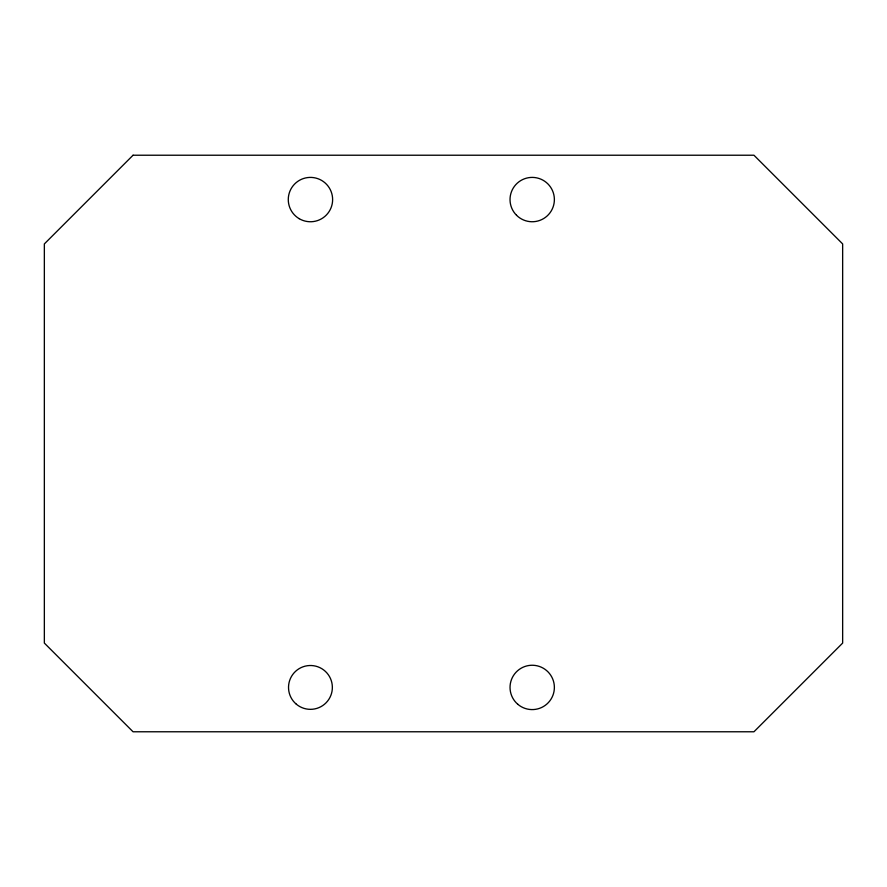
<?xml version="1.0" encoding="UTF-8"?>
<svg xmlns="http://www.w3.org/2000/svg" width="887" height="887" viewBox="0 0 887 887"><rect width="100%" height="100%" fill="white"/><g stroke="black" fill="none" stroke-linecap="round" stroke-linejoin="round"><path stroke-width="1.33" d="M133.05 155.225L44.35 243.925L44.35 643.075L133.05 731.775L753.95 731.775L842.65 643.075L842.65 243.925L753.95 155.225L133.05 155.225M517.864 704.333A22.175 22.175 0 0 0 554.02 691.383A22.175 22.175 0 0 0 524.727 666.547A22.175 22.175 0 0 0 517.864 704.333M296.336 704.2A21.92 21.92 0 0 0 332.026 691.261A21.92 21.92 0 0 0 302.988 666.813A21.92 21.92 0 0 0 296.336 704.2M299.207 218.69A22.175 22.175 0 0 0 332.625 199.752A22.175 22.175 0 0 0 299.518 180.283A22.175 22.175 0 0 0 299.207 218.69M516.522 215.253A22.175 22.175 0 0 0 553.621 205.318A22.175 22.175 0 0 0 526.457 178.154A22.175 22.175 0 0 0 516.522 215.253"/></g></svg>
